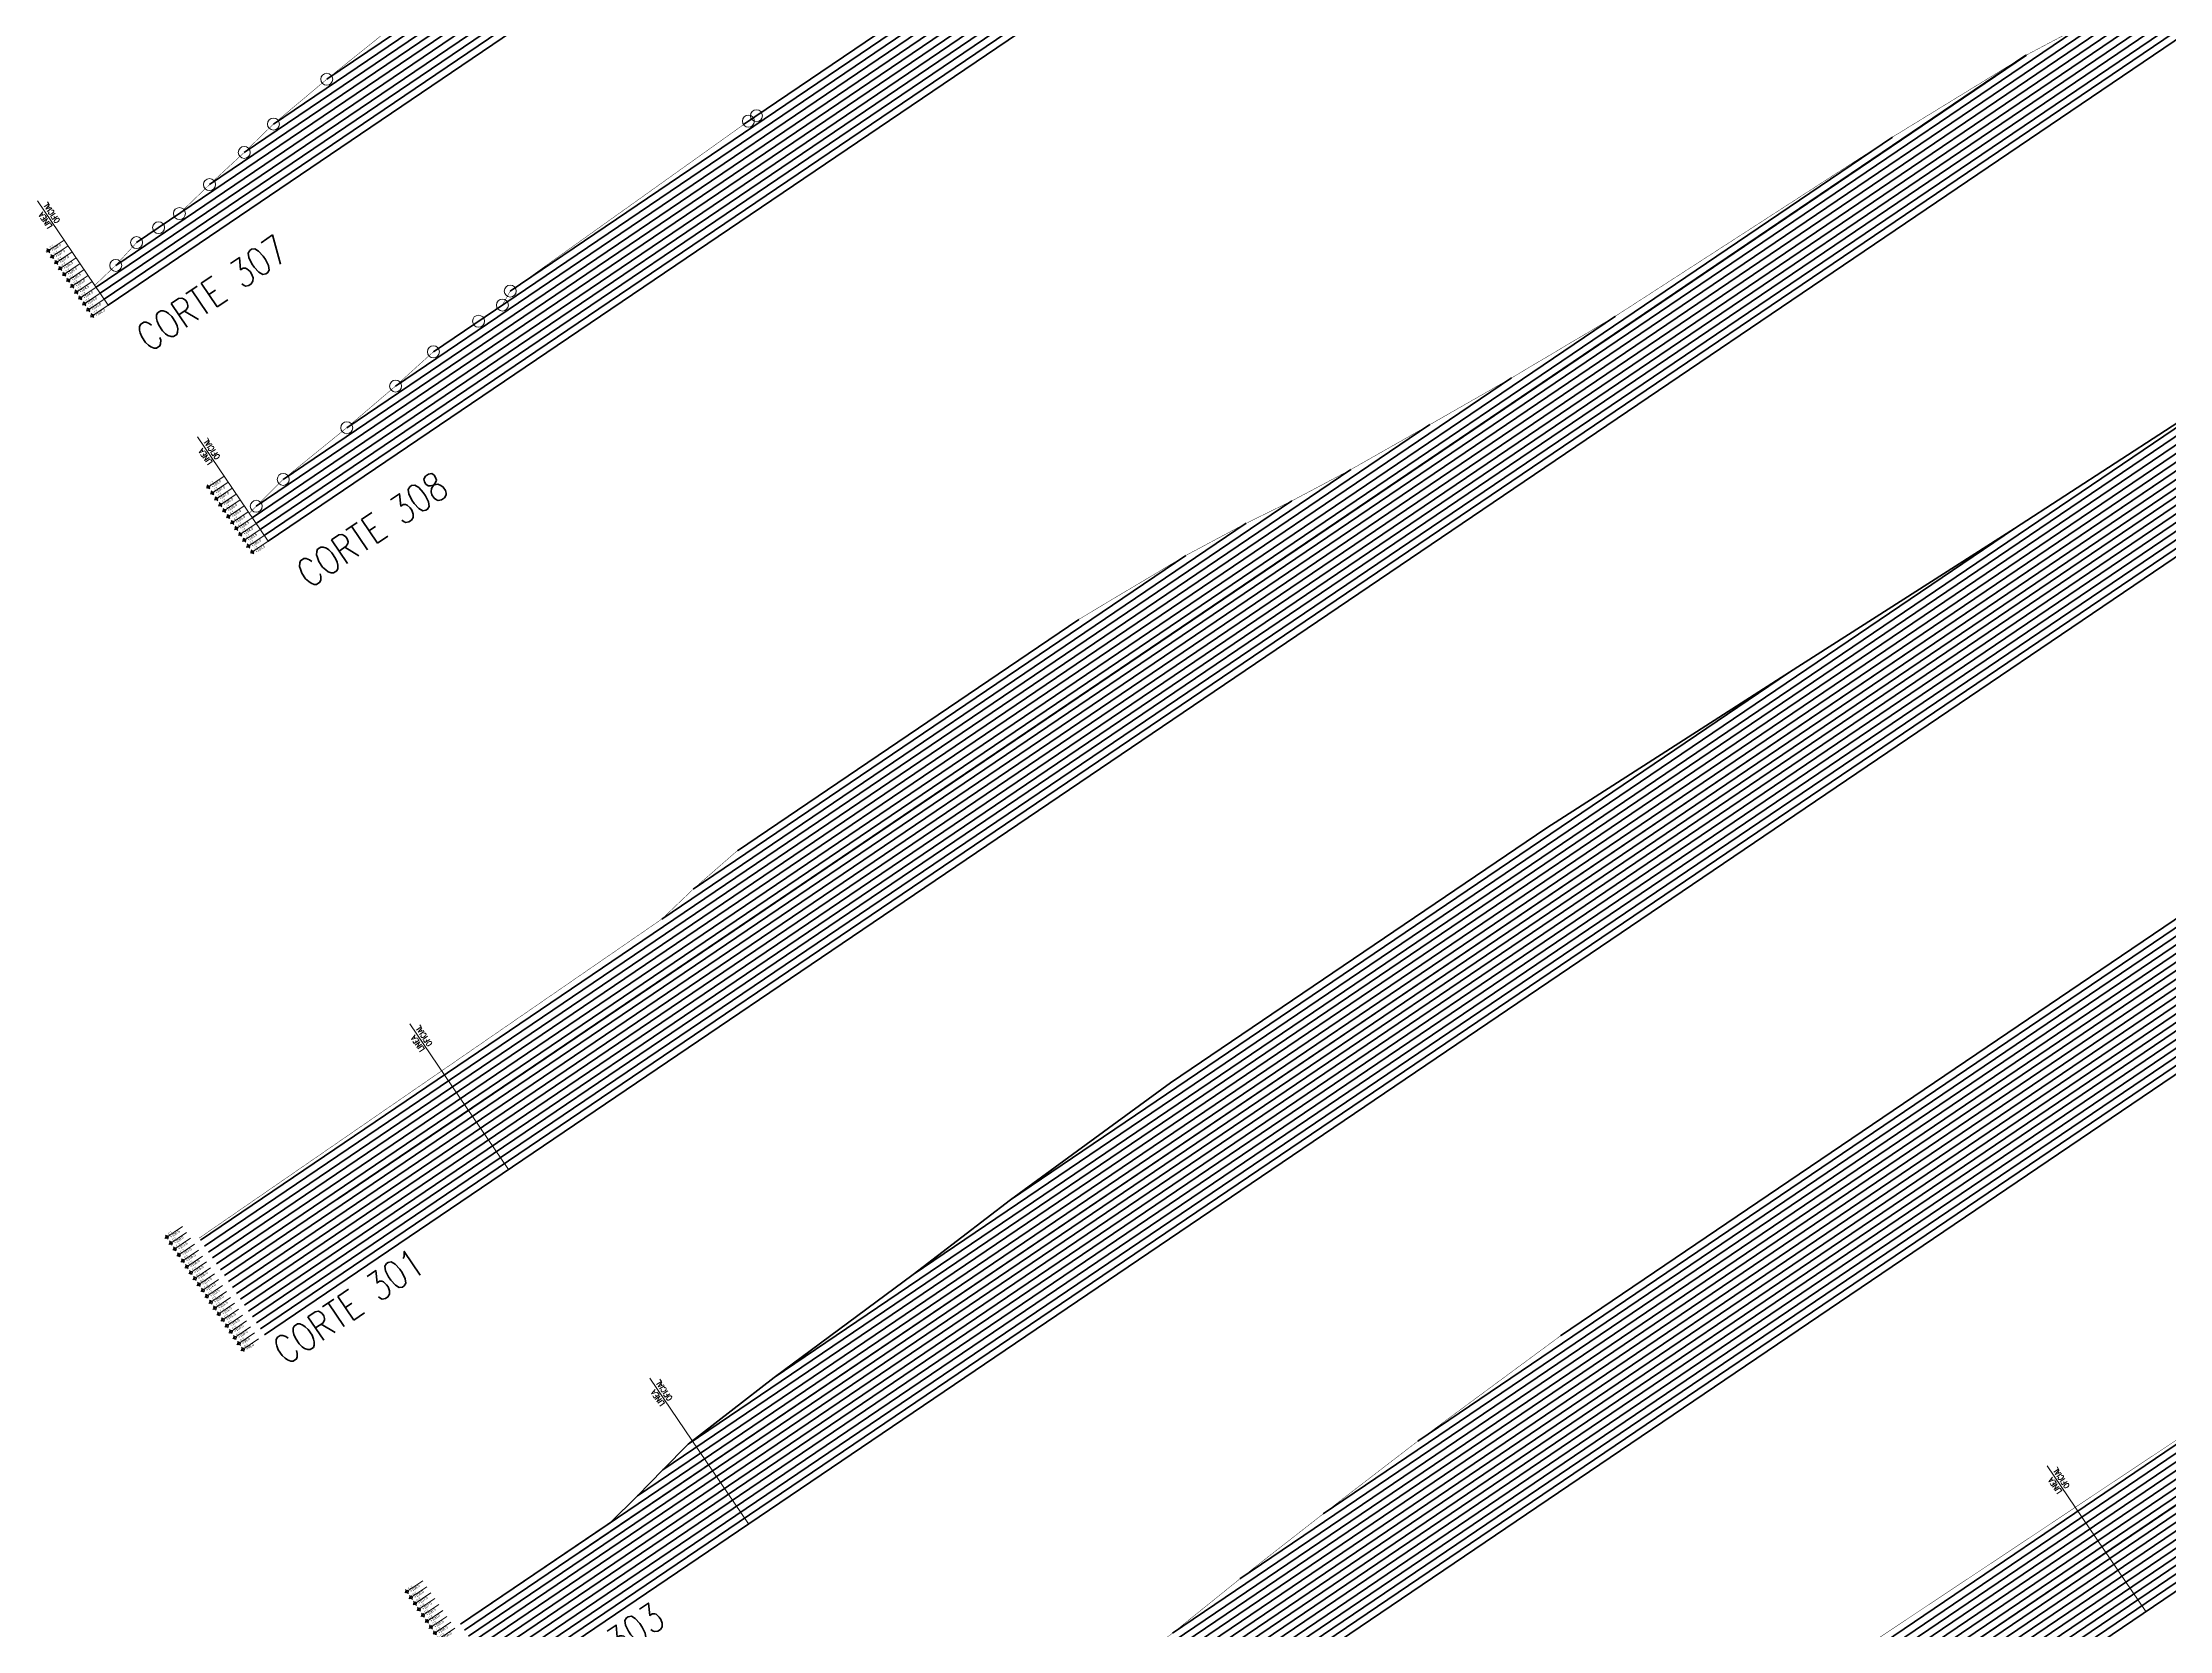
# Model space of a CAD drawing. Header units: metres. Extents: x 733085 to 734585, y 6084499 to 6087418.
# Drawn here: x 734155 to 734304.1, y 6085926.4 to 6086037.7 of the extents above; entities that cross this region are included whole.
import ezdxf
from ezdxf.enums import TextEntityAlignment as Align

# ---------------------------------------------------------------- set-up
doc = ezdxf.new("R2010")
doc.units = ezdxf.units.M
doc.header["$LTSCALE"] = 5
doc.header["$MEASUREMENT"] = 0
doc.layers.get('0').update_dxf_attribs({"color": 30})
doc.layers.add('_AUX', color=210, linetype='Continuous', lineweight=18, plot=False)
for name, color, linetype, lineweight in [('A-ELEV-MBE1', 7, 'Continuous', 35), ('U-ANNO-SYMB', 3, 'Continuous', 18), ('U-ANNO-TEXT', 3, 'Continuous', 18)]:
    doc.layers.add(name, color=color, linetype=linetype, lineweight=lineweight)
doc.styles.add('E-ARIAL', font='arial.ttf')
doc.styles.add('E-ROMANS', font='romans.shx', dxfattribs={"width": 0.8})

# ---------------------------------------------------------------- blocks, each defined once
blk = doc.blocks.new('*U18')
at = {"lineweight": 0}
h = blk.add_hatch(color=256, dxfattribs=at)
edge = h.paths.add_edge_path()
edge.add_arc((0, 0), 200, 0, 90)
edge.add_line((0, 200), (0, 0))
edge.add_line((0, 0), (200, 0))
edge = h.paths.add_edge_path()
edge.add_line((0, 0), (-200, 0))
edge.add_arc((0, 0), 200, 180, 270)
edge.add_line((0, -200), (0, 0))
for p, q in [((2500, 0), (-325, 0)), ((0, 325), (0, -325))]:
    blk.add_line(p, q)
blk.add_circle((0, 0), 200)
at = {"style": 'E-ARIAL'}
blk.add_attdef('LEVEL', text='', height=250, dxfattribs=at).set_placement((371, 0), align=Align.BOTTOM_LEFT)
blk.add_attdef('HEIGHT', text='', height=250, dxfattribs=at).set_placement((371, -75), align=Align.TOP_LEFT)

msp = doc.modelspace()

# ---------------------------------------------------------------- linework, layer by layer
at = {"layer": '_AUX', "ltscale": 0.05}
for points in [[(734159.61, 6086019.308), (734154.658, 6086026.618)], [(734170.827, 6086002.75), (734165.875, 6086010.06)], [(734187.664, 6085958.729), (734180.749, 6085968.937)], [(734204.489, 6085933.892), (734197.575, 6085944.099)], [(734302.396, 6085927.746), (734295.481, 6085937.954)]]:
    msp.add_lwpolyline(points, dxfattribs=at)
at = {"layer": '_AUX'}
for centre in [(734174.933, 6086035.125), (734204.48, 6086032.191), (734205.044, 6086032.573), (734171.197, 6086031.989), (734169.155, 6086030.002), (734166.718, 6086027.747), (734163.153, 6086024.728), (734164.613, 6086025.718), (734161.609, 6086023.682), (734160.145, 6086022.087), (734187.795, 6086020.285), (734187.239, 6086019.304), (734185.571, 6086018.173), (734182.403, 6086016.028), (734179.758, 6086013.632), (734176.338, 6086010.711), (734171.883, 6086007.089), (734169.995, 6086005.206)]:
    msp.add_circle(centre, 0.42, dxfattribs=at)
at = {"layer": 'A-ELEV-MBE1', "color": 252}
for p, q in [((734289.938, 6086108.806), (734159.049, 6086020.136)), ((734292.121, 6086109.681), (734159.329, 6086019.722)), ((734292.402, 6086109.267), (734159.61, 6086019.308)), ((734286.967, 6086107.397), (734158.768, 6086020.55)), ((734281.78, 6086104.487), (734160.145, 6086022.087)), ((734275.423, 6086100.784), (734161.609, 6086023.682)), ((734268.377, 6086096.615), (734166.718, 6086027.747)), ((734261.706, 6086092.7), (734169.155, 6086030.002)), ((734301.928, 6086091.563), (734170.827, 6086002.75)), ((734298.114, 6086089.583), (734170.546, 6086003.164)), ((734256.463, 6086089.752), (734171.197, 6086031.989)), ((734251.3, 6086086.858), (734174.933, 6086035.125)), ((734291.5, 6086085.707), (734170.266, 6086003.578)), ((734286.827, 6086083.145), (734169.985, 6086003.992)), ((734282.212, 6086080.623), (734169.705, 6086004.406)), ((734276.13, 6086077.107), (734169.995, 6086005.206)), ((734270.859, 6086074.14), (734171.883, 6086007.089)), ((734265.984, 6086071.441), (734176.338, 6086010.711)), ((734261.755, 6086069.18), (734179.758, 6086013.632)), ((734256.826, 6086066.445), (734182.403, 6086016.028)), ((734250.902, 6086063.035), (734187.795, 6086020.285)), ((734245.934, 6086060.274), (734204.132, 6086031.956)), ((734328.3, 6086055.21), (734170.013, 6085947.98)), ((734329.991, 6086055.752), (734170.294, 6085947.566)), ((734330.271, 6086055.338), (734170.574, 6085947.152)), ((734325.117, 6086053.657), (734169.733, 6085948.394)), ((734321.432, 6086051.766), (734169.452, 6085948.808)), ((734315.093, 6086048.075), (734169.172, 6085949.222)), ((734310.483, 6086045.556), (734168.892, 6085949.636)), ((734306.373, 6086043.375), (734168.611, 6085950.05)), ((734302.613, 6086041.432), (734168.331, 6085950.464)), ((734298.078, 6086038.964), (734168.05, 6085950.878)), ((734294.001, 6086036.806), (734167.77, 6085951.292)), ((734294.041, 6086036.827, 0), (734175.698, 6085956.657, 0)), ((734343.732, 6086035.468), (734196.714, 6085935.872)), ((734344.012, 6086035.054), (734184.315, 6085926.868)), ((734344.293, 6086034.64), (734184.596, 6085926.454)), ((734344.573, 6086034.226), (734184.876, 6085926.04)), ((734344.296, 6086034.636, 0), (734192.524, 6085931.819, 0)), ((734344.854, 6086033.812), (734185.156, 6085925.627)), ((734345.134, 6086033.398), (734185.437, 6085925.213)), ((734345.415, 6086032.984), (734185.717, 6085924.799)), ((734345.695, 6086032.57), (734185.998, 6085924.385)), ((734339.999, 6086033.543), (734198.495, 6085937.683)), ((734284.654, 6086031.078), (734167.489, 6085951.706)), ((734345.975, 6086032.156), (734186.278, 6085923.971)), ((734346.256, 6086031.742), (734186.559, 6085923.557)), ((734346.536, 6086031.328), (734186.839, 6085923.143)), ((734346.817, 6086030.914), (734187.119, 6085922.729)), ((734347.097, 6086030.5), (734187.4, 6085922.315)), ((734327.484, 6086025.668), (734200.256, 6085939.479)), ((734265.233, 6086018.525), (734167.209, 6085952.12)), ((734314.351, 6086017.376), (734206.28, 6085944.164)), ((734257.963, 6086014.204), (734166.928, 6085952.534)), ((734252.23, 6086010.924), (734166.648, 6085952.948)), ((734360.838, 6086010.217), (734219.821, 6085914.686)), ((734360.558, 6086010.63), (734222.886, 6085917.366)), ((734360.277, 6086011.044), (734226.101, 6085920.148)), ((734359.997, 6086011.458), (734234.196, 6085926.235)), ((734361.68, 6086008.975), (734210.272, 6085906.405)), ((734361.399, 6086009.389), (734210.925, 6085907.452)), ((734361.119, 6086009.803), (734214.786, 6085910.671)), ((734246.688, 6086007.774), (734166.368, 6085953.362)), ((734362.24, 6086008.147), (734202.543, 6085899.961)), ((734362.521, 6086007.733), (734202.824, 6085899.547)), ((734362.801, 6086007.319), (734203.104, 6085899.133)), ((734361.96, 6086008.561), (734206.148, 6085903.008)), ((734363.082, 6086006.905), (734203.384, 6085898.719)), ((734363.362, 6086006.491), (734203.665, 6085898.305)), ((734363.643, 6086006.077), (734203.945, 6085897.892)), ((734363.923, 6086005.663), (734204.226, 6085897.478)), ((734350.924, 6086005.916), (734238.916, 6085930.037)), ((734242.552, 6086005.576), (734166.087, 6085953.775)), ((734239.349, 6086004.01), (734198.413, 6085976.278)), ((734293.201, 6086003.652), (734216.018, 6085951.365)), ((734235.139, 6086001.762), (734200.604, 6085978.366)), ((734341.96, 6086000.447), (734244.752, 6085934.595)), ((734340.716, 6086000.209), (734251.38, 6085939.689)), ((734227.629, 6085997.278), (734203.705, 6085981.071)), ((734277.44, 6085993.579), (734222.856, 6085956.601)), ((734317.798, 6085985.287), (734261.384, 6085947.07)), ((734379.066, 6085983.309, 0), (734222.01, 6085876.913)), ((734379.347, 6085982.896), (734219.649, 6085874.71)), ((734379.627, 6085982.482), (734219.93, 6085874.296)), ((734379.907, 6085982.068), (734220.21, 6085873.882)), ((734376.681, 6085982.298), (734223.536, 6085878.551)), ((734260.438, 6085982.665), (734234.069, 6085964.801)), ((734380.188, 6085981.654), (734220.491, 6085873.468)), ((734380.468, 6085981.24), (734220.771, 6085873.054)), ((734380.749, 6085980.826), (734221.052, 6085872.64)), ((734373.927, 6085981.036), (734225.184, 6085880.271)), ((734371.137, 6085979.749), (734227.066, 6085882.15)), ((734368.229, 6085978.378, 0), (734229.016, 6085884.069, 0)), ((734368.194, 6085978.36), (734229.036, 6085884.088)), ((734364.692, 6085976.591), (734231.05, 6085886.057)), ((734357.915, 6085972.604), (734233.139, 6085888.076)), ((734353.319, 6085970.095), (734235.273, 6085890.125)), ((734348.423, 6085967.382), (734237.424, 6085892.187)), ((734343.461, 6085964.624), (734238.677, 6085893.64)), ((734336.816, 6085960.727), (734240.291, 6085895.337)), ((734328.393, 6085955.624), (734246.889, 6085900.411))]:
    msp.add_line(p, q, dxfattribs=at)
at = {"layer": 'A-ELEV-MBE1', "ltscale": 0.15, "const_width": 0.03, "elevation": 0}
for points in [[(734158.677, 6086020.685), (734160.145, 6086022.087), (734161.609, 6086023.682), (734164.613, 6086025.718), (734166.718, 6086027.747), (734169.155, 6086030.002), (734171.197, 6086031.989), (734174.933, 6086035.125), (734179.753, 6086038.993), (734190.279, 6086046.728), (734236.45, 6086078.006), (734245.458, 6086083.506), (734251.3, 6086086.858), (734256.463, 6086089.752), (734261.706, 6086092.7), (734268.377, 6086096.615), (734275.423, 6086100.784), (734281.78, 6086104.487), (734286.967, 6086107.397), (734289.938, 6086108.806), (734292.121, 6086109.681)], [(734169.498, 6086004.712), (734169.995, 6086005.206), (734171.883, 6086007.089), (734176.338, 6086010.711), (734179.758, 6086013.632), (734182.403, 6086016.028), (734185.571, 6086018.173), (734187.239, 6086019.304), (734187.795, 6086020.285), (734204.48, 6086032.191), (734205.044, 6086032.573), (734216.873, 6086040.587), (734245.934, 6086060.274)], [(734358.431, 6086010.398), (734350.924, 6086005.916), (734341.96, 6086000.447), (734340.716, 6086000.209), (734338.875, 6085998.962), (734332.493, 6085994.638), (734317.798, 6085985.287), (734261.384, 6085947.07), (734251.38, 6085939.689), (734244.752, 6085934.595), (734238.916, 6085930.037), (734234.196, 6085926.235), (734226.101, 6085920.148), (734222.886, 6085917.366), (734219.821, 6085914.686), (734214.786, 6085910.671), (734210.925, 6085907.452), (734210.272, 6085906.405), (734206.148, 6085903.008), (734203.441, 6085900.57)], [(734328.393, 6085955.624), (734280.352, 6085923.683), (734269.548, 6085916.364), (734269.066, 6085915.434), (734268.244, 6085914.877), (734266.968, 6085914.617), (734261.473, 6085910.894), (734246.889, 6085900.411), (734240.291, 6085895.337), (734238.677, 6085893.64), (734237.424, 6085892.187), (734235.273, 6085890.125), (734233.139, 6085888.076), (734231.05, 6085886.057), (734229.036, 6085884.088), (734227.066, 6085882.15), (734225.184, 6085880.271), (734223.536, 6085878.551), (734222.01, 6085876.913), (734220.542, 6085875.315)]]:
    msp.add_lwpolyline(points, dxfattribs=at)
at = {"layer": 'A-ELEV-MBE1', "ltscale": 0.15, "elevation": 0}
msp.add_lwpolyline([(734165.989, 6085953.921, 0.03, 0.03, 0), (734198.413, 6085976.278, 0.03, 0.03, 0), (734200.604, 6085978.366, 0.03, 0.03, 0), (734203.705, 6085981.071, 0.03, 0.03, 0), (734227.629, 6085997.278, 0.03, 0.03, 0), (734235.139, 6086001.762, 0.03, 0.03, 0), (734239.349, 6086004.01, 0.03, 0.03, 0), (734242.552, 6086005.576, 0.03, 0.03, 0), (734246.688, 6086007.774, 0.03, 0.03, 0), (734252.23, 6086010.924, 0.03, 0.03, 0), (734257.963, 6086014.204, 0.03, 0.03, 0), (734265.233, 6086018.525, 0.03, 0.03, 0), (734284.654, 6086031.078, 0.03, 0.03, 0), (734294.001, 6086036.806, 0.03, 0.03, 0), (734298.078, 6086038.964, 0.03, 0.03, 0), (734302.613, 6086041.432, 0.03, 0.03, 0), (734306.373, 6086043.375, 0.03, 0.03, 0), (734310.483, 6086045.556, 0.03, 0.03, 0), (734315.093, 6086048.075, 0.03, 0.03, 0), (734321.432, 6086051.766, 0.03, 0.03, 0), (734325.107, 6086053.652, 0.03, 0.03, 0), (734325.117, 6086053.657, 0.03, 0.03, 0), (734328.3, 6086055.21, 0.03, 0.03, 0), (734329.873, 6086055.926, 0, 0, 0)], format="xyseb", dxfattribs=at)
msp.add_lwpolyline([(734184.315, 6085926.868), (734194.787, 6085933.962), (734196.714, 6085935.872), (734198.495, 6085937.683), (734200.256, 6085939.479), (734206.28, 6085944.164), (734216.018, 6085951.365), (734222.856, 6085956.601), (734234.069, 6085964.801), (734260.438, 6085982.665), (734277.44, 6085993.579), (734293.201, 6086003.652), (734314.351, 6086017.376), (734327.484, 6086025.668), (734339.999, 6086033.543), (734343.433, 6086035.265)], dxfattribs=at)

# ---------------------------------------------------------------- block references
at = {"layer": 'U-ANNO-SYMB', "color": 1}
ref = msp.add_blockref('*U18', (734155.426, 6086023.117), dxfattribs=dict(at, xscale=0.0005309734512920893, yscale=0.0005309734512920893, zscale=0.0005309734512920893, rotation=34.11532256220679))
ref.add_attrib('LEVEL', 'C.T.', dxfattribs={"layer": '0', "height": 0.1327, "rotation": 34.11532, "style": 'E-ARIAL'}).set_placement((734155.589, 6086023.228), align=Align.BOTTOM_LEFT)
ref.add_attrib('HEIGHT', '+108.0', dxfattribs={"layer": '0', "height": 0.1774, "rotation": 34.11532, "style": 'E-ARIAL'}).set_placement((734155.611, 6086023.195), align=Align.TOP_LEFT)
ref = msp.add_blockref('*U18', (734155.706, 6086022.703), dxfattribs=dict(at, xscale=0.0005309734512920893, yscale=0.0005309734512920893, zscale=0.0005309734512920893, rotation=34.11532256220679))
ref.add_attrib('LEVEL', 'C.T.', dxfattribs={"layer": '0', "height": 0.1327, "rotation": 34.11532, "style": 'E-ARIAL'}).set_placement((734155.869, 6086022.814), align=Align.BOTTOM_LEFT)
ref.add_attrib('HEIGHT', '+107.5', dxfattribs={"layer": '0', "height": 0.1774, "rotation": 34.11532, "style": 'E-ARIAL'}).set_placement((734155.892, 6086022.781), align=Align.TOP_LEFT)
ref = msp.add_blockref('*U18', (734155.987, 6086022.289), dxfattribs=dict(at, xscale=0.0005309734512920893, yscale=0.0005309734512920893, zscale=0.0005309734512920893, rotation=34.11532256220679))
ref.add_attrib('LEVEL', 'C.T.', dxfattribs={"layer": '0', "height": 0.1327, "rotation": 34.11532, "style": 'E-ARIAL'}).set_placement((734156.15, 6086022.4), align=Align.BOTTOM_LEFT)
ref.add_attrib('HEIGHT', '+107.0', dxfattribs={"layer": '0', "height": 0.1774, "rotation": 34.11532, "style": 'E-ARIAL'}).set_placement((734156.172, 6086022.367), align=Align.TOP_LEFT)
ref = msp.add_blockref('*U18', (734156.267, 6086021.875), dxfattribs=dict(at, xscale=0.0005309734512920893, yscale=0.0005309734512920893, zscale=0.0005309734512920893, rotation=34.11532256220679))
ref.add_attrib('LEVEL', 'C.T.', dxfattribs={"layer": '0', "height": 0.1327, "rotation": 34.11532, "style": 'E-ARIAL'}).set_placement((734156.43, 6086021.986), align=Align.BOTTOM_LEFT)
ref.add_attrib('HEIGHT', '+106.5', dxfattribs={"layer": '0', "height": 0.1774, "rotation": 34.11532, "style": 'E-ARIAL'}).set_placement((734156.453, 6086021.953), align=Align.TOP_LEFT)
ref = msp.add_blockref('*U18', (734156.548, 6086021.461), dxfattribs=dict(at, xscale=0.0005309734512920893, yscale=0.0005309734512920893, zscale=0.0005309734512920893, rotation=34.11532256220679))
ref.add_attrib('LEVEL', 'C.T.', dxfattribs={"layer": '0', "height": 0.1327, "rotation": 34.11532, "style": 'E-ARIAL'}).set_placement((734156.711, 6086021.572), align=Align.BOTTOM_LEFT)
ref.add_attrib('HEIGHT', '+106.0', dxfattribs={"layer": '0', "height": 0.1774, "rotation": 34.11532, "style": 'E-ARIAL'}).set_placement((734156.733, 6086021.539), align=Align.TOP_LEFT)
ref = msp.add_blockref('*U18', (734156.828, 6086021.047), dxfattribs=dict(at, xscale=0.0005309734512920893, yscale=0.0005309734512920893, zscale=0.0005309734512920893, rotation=34.11532256220679))
ref.add_attrib('LEVEL', 'C.T.', dxfattribs={"layer": '0', "height": 0.1327, "rotation": 34.11532, "style": 'E-ARIAL'}).set_placement((734156.991, 6086021.158), align=Align.BOTTOM_LEFT)
ref.add_attrib('HEIGHT', '+105.5', dxfattribs={"layer": '0', "height": 0.1774, "rotation": 34.11532, "style": 'E-ARIAL'}).set_placement((734157.014, 6086021.125), align=Align.TOP_LEFT)
ref = msp.add_blockref('*U18', (734157.108, 6086020.633), dxfattribs=dict(at, xscale=0.0005309734512920893, yscale=0.0005309734512920893, zscale=0.0005309734512920893, rotation=34.11532256220679))
ref.add_attrib('LEVEL', 'C.T.', dxfattribs={"layer": '0', "height": 0.1327, "rotation": 34.11532, "style": 'E-ARIAL'}).set_placement((734157.272, 6086020.744), align=Align.BOTTOM_LEFT)
ref.add_attrib('HEIGHT', '+105.0', dxfattribs={"layer": '0', "height": 0.1774, "rotation": 34.11532, "style": 'E-ARIAL'}).set_placement((734157.294, 6086020.711), align=Align.TOP_LEFT)
ref = msp.add_blockref('*U18', (734157.389, 6086020.219), dxfattribs=dict(at, xscale=0.0005309734512920893, yscale=0.0005309734512920893, zscale=0.0005309734512920893, rotation=34.11532256220679))
ref.add_attrib('LEVEL', 'C.T.', dxfattribs={"layer": '0', "height": 0.1327, "rotation": 34.11532, "style": 'E-ARIAL'}).set_placement((734157.552, 6086020.33), align=Align.BOTTOM_LEFT)
ref.add_attrib('HEIGHT', '+104.5', dxfattribs={"layer": '0', "height": 0.1774, "rotation": 34.11532, "style": 'E-ARIAL'}).set_placement((734157.574, 6086020.297), align=Align.TOP_LEFT)
ref = msp.add_blockref('*U18', (734157.669, 6086019.806), dxfattribs=dict(at, xscale=0.0005309734512920893, yscale=0.0005309734512920893, zscale=0.0005309734512920893, rotation=34.11532256220679))
ref.add_attrib('LEVEL', 'C.T.', dxfattribs={"layer": '0', "height": 0.1327, "rotation": 34.11532, "style": 'E-ARIAL'}).set_placement((734157.833, 6086019.916), align=Align.BOTTOM_LEFT)
ref.add_attrib('HEIGHT', '+104.0', dxfattribs={"layer": '0', "height": 0.1774, "rotation": 34.11532, "style": 'E-ARIAL'}).set_placement((734157.855, 6086019.883), align=Align.TOP_LEFT)
ref = msp.add_blockref('*U18', (734157.95, 6086019.392), dxfattribs=dict(at, xscale=0.0005309734512920893, yscale=0.0005309734512920893, zscale=0.0005309734512920893, rotation=34.11532256220679))
ref.add_attrib('LEVEL', 'C.T.', dxfattribs={"layer": '0', "height": 0.1327, "rotation": 34.11532, "style": 'E-ARIAL'}).set_placement((734158.113, 6086019.502), align=Align.BOTTOM_LEFT)
ref.add_attrib('HEIGHT', '+103.5', dxfattribs={"layer": '0', "height": 0.1774, "rotation": 34.11532, "style": 'E-ARIAL'}).set_placement((734158.135, 6086019.469), align=Align.TOP_LEFT)
ref = msp.add_blockref('*U18', (734158.23, 6086018.978), dxfattribs=dict(at, xscale=0.0005309734512920893, yscale=0.0005309734512920893, zscale=0.0005309734512920893, rotation=34.11532256220679))
ref.add_attrib('LEVEL', 'C.T.', dxfattribs={"layer": '0', "height": 0.1327, "rotation": 34.11532, "style": 'E-ARIAL'}).set_placement((734158.393, 6086019.088), align=Align.BOTTOM_LEFT)
ref.add_attrib('HEIGHT', '+103.0', dxfattribs={"layer": '0', "height": 0.1774, "rotation": 34.11532, "style": 'E-ARIAL'}).set_placement((734158.416, 6086019.055), align=Align.TOP_LEFT)
ref = msp.add_blockref('*U18', (734158.511, 6086018.564), dxfattribs=dict(at, xscale=0.0005309734512920893, yscale=0.0005309734512920893, zscale=0.0005309734512920893, rotation=34.11532256220679))
ref.add_attrib('LEVEL', 'C.T.', dxfattribs={"layer": '0', "height": 0.1327, "rotation": 34.11532, "style": 'E-ARIAL'}).set_placement((734158.674, 6086018.674), align=Align.BOTTOM_LEFT)
ref.add_attrib('HEIGHT', '+102.5', dxfattribs={"layer": '0', "height": 0.1774, "rotation": 34.11532, "style": 'E-ARIAL'}).set_placement((734158.696, 6086018.641), align=Align.TOP_LEFT)
ref = msp.add_blockref('*U18', (734166.643, 6086006.559), dxfattribs=dict(at, xscale=0.0005309734512920893, yscale=0.0005309734512920893, zscale=0.0005309734512920893, rotation=34.11532256220679))
ref.add_attrib('LEVEL', 'C.T.', dxfattribs={"layer": '0', "height": 0.1327, "rotation": 34.11532, "style": 'E-ARIAL'}).set_placement((734166.806, 6086006.67), align=Align.BOTTOM_LEFT)
ref.add_attrib('HEIGHT', '+108.0', dxfattribs={"layer": '0', "height": 0.1774, "rotation": 34.11532, "style": 'E-ARIAL'}).set_placement((734166.829, 6086006.637), align=Align.TOP_LEFT)
ref = msp.add_blockref('*U18', (734166.923, 6086006.145), dxfattribs=dict(at, xscale=0.0005309734512920893, yscale=0.0005309734512920893, zscale=0.0005309734512920893, rotation=34.11532256220679))
ref.add_attrib('LEVEL', 'C.T.', dxfattribs={"layer": '0', "height": 0.1327, "rotation": 34.11532, "style": 'E-ARIAL'}).set_placement((734167.087, 6086006.256), align=Align.BOTTOM_LEFT)
ref.add_attrib('HEIGHT', '+107.5', dxfattribs={"layer": '0', "height": 0.1774, "rotation": 34.11532, "style": 'E-ARIAL'}).set_placement((734167.109, 6086006.223), align=Align.TOP_LEFT)
ref = msp.add_blockref('*U18', (734167.204, 6086005.731), dxfattribs=dict(at, xscale=0.0005309734512920893, yscale=0.0005309734512920893, zscale=0.0005309734512920893, rotation=34.11532256220679))
ref.add_attrib('LEVEL', 'C.T.', dxfattribs={"layer": '0', "height": 0.1327, "rotation": 34.11532, "style": 'E-ARIAL'}).set_placement((734167.367, 6086005.842), align=Align.BOTTOM_LEFT)
ref.add_attrib('HEIGHT', '+107.0', dxfattribs={"layer": '0', "height": 0.1774, "rotation": 34.11532, "style": 'E-ARIAL'}).set_placement((734167.389, 6086005.809), align=Align.TOP_LEFT)
ref = msp.add_blockref('*U18', (734167.484, 6086005.317), dxfattribs=dict(at, xscale=0.0005309734512920893, yscale=0.0005309734512920893, zscale=0.0005309734512920893, rotation=34.11532256220679))
ref.add_attrib('LEVEL', 'C.T.', dxfattribs={"layer": '0', "height": 0.1327, "rotation": 34.11532, "style": 'E-ARIAL'}).set_placement((734167.648, 6086005.428), align=Align.BOTTOM_LEFT)
ref.add_attrib('HEIGHT', '+106.5', dxfattribs={"layer": '0', "height": 0.1774, "rotation": 34.11532, "style": 'E-ARIAL'}).set_placement((734167.67, 6086005.395), align=Align.TOP_LEFT)
ref = msp.add_blockref('*U18', (734167.765, 6086004.903), dxfattribs=dict(at, xscale=0.0005309734512920893, yscale=0.0005309734512920893, zscale=0.0005309734512920893, rotation=34.11532256220679))
ref.add_attrib('LEVEL', 'C.T.', dxfattribs={"layer": '0', "height": 0.1327, "rotation": 34.11532, "style": 'E-ARIAL'}).set_placement((734167.928, 6086005.014), align=Align.BOTTOM_LEFT)
ref.add_attrib('HEIGHT', '+106.0', dxfattribs={"layer": '0', "height": 0.1774, "rotation": 34.11532, "style": 'E-ARIAL'}).set_placement((734167.95, 6086004.981), align=Align.TOP_LEFT)
ref = msp.add_blockref('*U18', (734168.045, 6086004.489), dxfattribs=dict(at, xscale=0.0005309734512920893, yscale=0.0005309734512920893, zscale=0.0005309734512920893, rotation=34.11532256220679))
ref.add_attrib('LEVEL', 'C.T.', dxfattribs={"layer": '0', "height": 0.1327, "rotation": 34.11532, "style": 'E-ARIAL'}).set_placement((734168.208, 6086004.6), align=Align.BOTTOM_LEFT)
ref.add_attrib('HEIGHT', '+105.5', dxfattribs={"layer": '0', "height": 0.1774, "rotation": 34.11532, "style": 'E-ARIAL'}).set_placement((734168.231, 6086004.567), align=Align.TOP_LEFT)
ref = msp.add_blockref('*U18', (734168.326, 6086004.075), dxfattribs=dict(at, xscale=0.0005309734512920893, yscale=0.0005309734512920893, zscale=0.0005309734512920893, rotation=34.11532256220679))
ref.add_attrib('LEVEL', 'C.T.', dxfattribs={"layer": '0', "height": 0.1327, "rotation": 34.11532, "style": 'E-ARIAL'}).set_placement((734168.489, 6086004.186), align=Align.BOTTOM_LEFT)
ref.add_attrib('HEIGHT', '+105.0', dxfattribs={"layer": '0', "height": 0.1774, "rotation": 34.11532, "style": 'E-ARIAL'}).set_placement((734168.511, 6086004.153), align=Align.TOP_LEFT)
ref = msp.add_blockref('*U18', (734168.606, 6086003.661), dxfattribs=dict(at, xscale=0.0005309734512920893, yscale=0.0005309734512920893, zscale=0.0005309734512920893, rotation=34.11532256220679))
ref.add_attrib('LEVEL', 'C.T.', dxfattribs={"layer": '0', "height": 0.1327, "rotation": 34.11532, "style": 'E-ARIAL'}).set_placement((734168.769, 6086003.772), align=Align.BOTTOM_LEFT)
ref.add_attrib('HEIGHT', '+104.5', dxfattribs={"layer": '0', "height": 0.1774, "rotation": 34.11532, "style": 'E-ARIAL'}).set_placement((734168.792, 6086003.739), align=Align.TOP_LEFT)
ref = msp.add_blockref('*U18', (734168.887, 6086003.247), dxfattribs=dict(at, xscale=0.0005309734512920893, yscale=0.0005309734512920893, zscale=0.0005309734512920893, rotation=34.11532256220679))
ref.add_attrib('LEVEL', 'C.T.', dxfattribs={"layer": '0', "height": 0.1327, "rotation": 34.11532, "style": 'E-ARIAL'}).set_placement((734169.05, 6086003.358), align=Align.BOTTOM_LEFT)
ref.add_attrib('HEIGHT', '+104.0', dxfattribs={"layer": '0', "height": 0.1774, "rotation": 34.11532, "style": 'E-ARIAL'}).set_placement((734169.072, 6086003.325), align=Align.TOP_LEFT)
ref = msp.add_blockref('*U18', (734169.167, 6086002.833), dxfattribs=dict(at, xscale=0.0005309734512920893, yscale=0.0005309734512920893, zscale=0.0005309734512920893, rotation=34.11532256220679))
ref.add_attrib('LEVEL', 'C.T.', dxfattribs={"layer": '0', "height": 0.1327, "rotation": 34.11532, "style": 'E-ARIAL'}).set_placement((734169.33, 6086002.944), align=Align.BOTTOM_LEFT)
ref.add_attrib('HEIGHT', '+103.5', dxfattribs={"layer": '0', "height": 0.1774, "rotation": 34.11532, "style": 'E-ARIAL'}).set_placement((734169.352, 6086002.911), align=Align.TOP_LEFT)
ref = msp.add_blockref('*U18', (734169.447, 6086002.419), dxfattribs=dict(at, xscale=0.0005309734512920893, yscale=0.0005309734512920893, zscale=0.0005309734512920893, rotation=34.11532256220679))
ref.add_attrib('LEVEL', 'C.T.', dxfattribs={"layer": '0', "height": 0.1327, "rotation": 34.11532, "style": 'E-ARIAL'}).set_placement((734169.611, 6086002.53), align=Align.BOTTOM_LEFT)
ref.add_attrib('HEIGHT', '+103.0', dxfattribs={"layer": '0', "height": 0.1774, "rotation": 34.11532, "style": 'E-ARIAL'}).set_placement((734169.633, 6086002.497), align=Align.TOP_LEFT)
ref = msp.add_blockref('*U18', (734169.728, 6086002.005), dxfattribs=dict(at, xscale=0.0005309734512920893, yscale=0.0005309734512920893, zscale=0.0005309734512920893, rotation=34.11532256220679))
ref.add_attrib('LEVEL', 'C.T.', dxfattribs={"layer": '0', "height": 0.1327, "rotation": 34.11532, "style": 'E-ARIAL'}).set_placement((734169.891, 6086002.116), align=Align.BOTTOM_LEFT)
ref.add_attrib('HEIGHT', '+102.5', dxfattribs={"layer": '0', "height": 0.1774, "rotation": 34.11532, "style": 'E-ARIAL'}).set_placement((734169.913, 6086002.083), align=Align.TOP_LEFT)
ref = msp.add_blockref('*U18', (734163.733, 6085953.992), dxfattribs=dict(at, xscale=0.0005309734512920893, yscale=0.0005309734512920893, zscale=0.0005309734512920893, rotation=34.11532256220679))
ref.add_attrib('LEVEL', 'C.T.', dxfattribs={"layer": '0', "height": 0.1327, "rotation": 34.11532, "style": 'E-ARIAL'}).set_placement((734163.896, 6085954.103), align=Align.BOTTOM_LEFT)
ref.add_attrib('HEIGHT', '+108.5', dxfattribs={"layer": '0', "height": 0.1774, "rotation": 34.11532, "style": 'E-ARIAL'}).set_placement((734163.919, 6085954.07), align=Align.TOP_LEFT)
ref = msp.add_blockref('*U18', (734164.013, 6085953.578), dxfattribs=dict(at, xscale=0.0005309734512920893, yscale=0.0005309734512920893, zscale=0.0005309734512920893, rotation=34.11532256220679))
ref.add_attrib('LEVEL', 'C.T.', dxfattribs={"layer": '0', "height": 0.1327, "rotation": 34.11532, "style": 'E-ARIAL'}).set_placement((734164.177, 6085953.689), align=Align.BOTTOM_LEFT)
ref.add_attrib('HEIGHT', '+108.0', dxfattribs={"layer": '0', "height": 0.1774, "rotation": 34.11532, "style": 'E-ARIAL'}).set_placement((734164.199, 6085953.656), align=Align.TOP_LEFT)
ref = msp.add_blockref('*U18', (734164.294, 6085953.164), dxfattribs=dict(at, xscale=0.0005309734512920893, yscale=0.0005309734512920893, zscale=0.0005309734512920893, rotation=34.11532256220679))
ref.add_attrib('LEVEL', 'C.T.', dxfattribs={"layer": '0', "height": 0.1327, "rotation": 34.11532, "style": 'E-ARIAL'}).set_placement((734164.457, 6085953.275), align=Align.BOTTOM_LEFT)
ref.add_attrib('HEIGHT', '+107.5', dxfattribs={"layer": '0', "height": 0.1774, "rotation": 34.11532, "style": 'E-ARIAL'}).set_placement((734164.479, 6085953.242), align=Align.TOP_LEFT)
ref = msp.add_blockref('*U18', (734164.574, 6085952.751), dxfattribs=dict(at, xscale=0.0005309734512920893, yscale=0.0005309734512920893, zscale=0.0005309734512920893, rotation=34.11532256220679))
ref.add_attrib('LEVEL', 'C.T.', dxfattribs={"layer": '0', "height": 0.1327, "rotation": 34.11532, "style": 'E-ARIAL'}).set_placement((734164.737, 6085952.861), align=Align.BOTTOM_LEFT)
ref.add_attrib('HEIGHT', '+107.0', dxfattribs={"layer": '0', "height": 0.1774, "rotation": 34.11532, "style": 'E-ARIAL'}).set_placement((734164.76, 6085952.828), align=Align.TOP_LEFT)
ref = msp.add_blockref('*U18', (734164.855, 6085952.337), dxfattribs=dict(at, xscale=0.0005309734512920893, yscale=0.0005309734512920893, zscale=0.0005309734512920893, rotation=34.11532256220679))
ref.add_attrib('LEVEL', 'C.T.', dxfattribs={"layer": '0', "height": 0.1327, "rotation": 34.11532, "style": 'E-ARIAL'}).set_placement((734165.018, 6085952.447), align=Align.BOTTOM_LEFT)
ref.add_attrib('HEIGHT', '+106.5', dxfattribs={"layer": '0', "height": 0.1774, "rotation": 34.11532, "style": 'E-ARIAL'}).set_placement((734165.04, 6085952.414), align=Align.TOP_LEFT)
ref = msp.add_blockref('*U18', (734165.135, 6085951.923), dxfattribs=dict(at, xscale=0.0005309734512920893, yscale=0.0005309734512920893, zscale=0.0005309734512920893, rotation=34.11532256220679))
ref.add_attrib('LEVEL', 'C.T.', dxfattribs={"layer": '0', "height": 0.1327, "rotation": 34.11532, "style": 'E-ARIAL'}).set_placement((734165.298, 6085952.033), align=Align.BOTTOM_LEFT)
ref.add_attrib('HEIGHT', '+106.0', dxfattribs={"layer": '0', "height": 0.1774, "rotation": 34.11532, "style": 'E-ARIAL'}).set_placement((734165.321, 6085952), align=Align.TOP_LEFT)
ref = msp.add_blockref('*U18', (734165.416, 6085951.509), dxfattribs=dict(at, xscale=0.0005309734512920893, yscale=0.0005309734512920893, zscale=0.0005309734512920893, rotation=34.11532256220679))
ref.add_attrib('LEVEL', 'C.T.', dxfattribs={"layer": '0', "height": 0.1327, "rotation": 34.11532, "style": 'E-ARIAL'}).set_placement((734165.579, 6085951.619), align=Align.BOTTOM_LEFT)
ref.add_attrib('HEIGHT', '+105.5', dxfattribs={"layer": '0', "height": 0.1774, "rotation": 34.11532, "style": 'E-ARIAL'}).set_placement((734165.601, 6085951.586), align=Align.TOP_LEFT)
ref = msp.add_blockref('*U18', (734165.696, 6085951.095), dxfattribs=dict(at, xscale=0.0005309734512920893, yscale=0.0005309734512920893, zscale=0.0005309734512920893, rotation=34.11532256220679))
ref.add_attrib('LEVEL', 'C.T.', dxfattribs={"layer": '0', "height": 0.1327, "rotation": 34.11532, "style": 'E-ARIAL'}).set_placement((734165.859, 6085951.205), align=Align.BOTTOM_LEFT)
ref.add_attrib('HEIGHT', '+105.0', dxfattribs={"layer": '0', "height": 0.1774, "rotation": 34.11532, "style": 'E-ARIAL'}).set_placement((734165.882, 6085951.172), align=Align.TOP_LEFT)
ref = msp.add_blockref('*U18', (734165.976, 6085950.681), dxfattribs=dict(at, xscale=0.0005309734512920893, yscale=0.0005309734512920893, zscale=0.0005309734512920893, rotation=34.11532256220679))
ref.add_attrib('LEVEL', 'C.T.', dxfattribs={"layer": '0', "height": 0.1327, "rotation": 34.11532, "style": 'E-ARIAL'}).set_placement((734166.14, 6085950.791), align=Align.BOTTOM_LEFT)
ref.add_attrib('HEIGHT', '+104.5', dxfattribs={"layer": '0', "height": 0.1774, "rotation": 34.11532, "style": 'E-ARIAL'}).set_placement((734166.162, 6085950.758), align=Align.TOP_LEFT)
ref = msp.add_blockref('*U18', (734166.257, 6085950.267), dxfattribs=dict(at, xscale=0.0005309734512920893, yscale=0.0005309734512920893, zscale=0.0005309734512920893, rotation=34.11532256220679))
ref.add_attrib('LEVEL', 'C.T.', dxfattribs={"layer": '0', "height": 0.1327, "rotation": 34.11532, "style": 'E-ARIAL'}).set_placement((734166.42, 6085950.377), align=Align.BOTTOM_LEFT)
ref.add_attrib('HEIGHT', '+104.0', dxfattribs={"layer": '0', "height": 0.1774, "rotation": 34.11532, "style": 'E-ARIAL'}).set_placement((734166.442, 6085950.344), align=Align.TOP_LEFT)
ref = msp.add_blockref('*U18', (734166.537, 6085949.853), dxfattribs=dict(at, xscale=0.0005309734512920893, yscale=0.0005309734512920893, zscale=0.0005309734512920893, rotation=34.11532256220679))
ref.add_attrib('LEVEL', 'C.T.', dxfattribs={"layer": '0', "height": 0.1327, "rotation": 34.11532, "style": 'E-ARIAL'}).set_placement((734166.7, 6085949.963), align=Align.BOTTOM_LEFT)
ref.add_attrib('HEIGHT', '+103.5', dxfattribs={"layer": '0', "height": 0.1774, "rotation": 34.11532, "style": 'E-ARIAL'}).set_placement((734166.723, 6085949.93), align=Align.TOP_LEFT)
ref = msp.add_blockref('*U18', (734166.818, 6085949.439), dxfattribs=dict(at, xscale=0.0005309734512920893, yscale=0.0005309734512920893, zscale=0.0005309734512920893, rotation=34.11532256220679))
ref.add_attrib('LEVEL', 'C.T.', dxfattribs={"layer": '0', "height": 0.1327, "rotation": 34.11532, "style": 'E-ARIAL'}).set_placement((734166.981, 6085949.549), align=Align.BOTTOM_LEFT)
ref.add_attrib('HEIGHT', '+103.0', dxfattribs={"layer": '0', "height": 0.1774, "rotation": 34.11532, "style": 'E-ARIAL'}).set_placement((734167.003, 6085949.516), align=Align.TOP_LEFT)
ref = msp.add_blockref('*U18', (734167.098, 6085949.025), dxfattribs=dict(at, xscale=0.0005309734512920893, yscale=0.0005309734512920893, zscale=0.0005309734512920893, rotation=34.11532256220679))
ref.add_attrib('LEVEL', 'C.T.', dxfattribs={"layer": '0', "height": 0.1327, "rotation": 34.11532, "style": 'E-ARIAL'}).set_placement((734167.261, 6085949.136), align=Align.BOTTOM_LEFT)
ref.add_attrib('HEIGHT', '+102.5', dxfattribs={"layer": '0', "height": 0.1774, "rotation": 34.11532, "style": 'E-ARIAL'}).set_placement((734167.284, 6085949.103), align=Align.TOP_LEFT)
ref = msp.add_blockref('*U18', (734167.379, 6085948.611), dxfattribs=dict(at, xscale=0.0005309734512920893, yscale=0.0005309734512920893, zscale=0.0005309734512920893, rotation=34.11532256220679))
ref.add_attrib('LEVEL', 'C.T.', dxfattribs={"layer": '0', "height": 0.1327, "rotation": 34.11532, "style": 'E-ARIAL'}).set_placement((734167.542, 6085948.722), align=Align.BOTTOM_LEFT)
ref.add_attrib('HEIGHT', '+102.0', dxfattribs={"layer": '0', "height": 0.1774, "rotation": 34.11532, "style": 'E-ARIAL'}).set_placement((734167.564, 6085948.689), align=Align.TOP_LEFT)
ref = msp.add_blockref('*U18', (734167.659, 6085948.197), dxfattribs=dict(at, xscale=0.0005309734512920893, yscale=0.0005309734512920893, zscale=0.0005309734512920893, rotation=34.11532256220679))
ref.add_attrib('LEVEL', 'C.T.', dxfattribs={"layer": '0', "height": 0.1327, "rotation": 34.11532, "style": 'E-ARIAL'}).set_placement((734167.822, 6085948.308), align=Align.BOTTOM_LEFT)
ref.add_attrib('HEIGHT', '+101.5', dxfattribs={"layer": '0', "height": 0.1774, "rotation": 34.11532, "style": 'E-ARIAL'}).set_placement((734167.845, 6085948.275), align=Align.TOP_LEFT)
ref = msp.add_blockref('*U18', (734167.939, 6085947.783), dxfattribs=dict(at, xscale=0.0005309734512920893, yscale=0.0005309734512920893, zscale=0.0005309734512920893, rotation=34.11532256220679))
ref.add_attrib('LEVEL', 'C.T.', dxfattribs={"layer": '0', "height": 0.1327, "rotation": 34.11532, "style": 'E-ARIAL'}).set_placement((734168.103, 6085947.894), align=Align.BOTTOM_LEFT)
ref.add_attrib('HEIGHT', '+101.0', dxfattribs={"layer": '0', "height": 0.1774, "rotation": 34.11532, "style": 'E-ARIAL'}).set_placement((734168.125, 6085947.861), align=Align.TOP_LEFT)
ref = msp.add_blockref('*U18', (734168.22, 6085947.369), dxfattribs=dict(at, xscale=0.0005309734512920893, yscale=0.0005309734512920893, zscale=0.0005309734512920893, rotation=34.11532256220679))
ref.add_attrib('LEVEL', 'C.T.', dxfattribs={"layer": '0', "height": 0.1327, "rotation": 34.11532, "style": 'E-ARIAL'}).set_placement((734168.383, 6085947.48), align=Align.BOTTOM_LEFT)
ref.add_attrib('HEIGHT', '+100.5', dxfattribs={"layer": '0', "height": 0.1774, "rotation": 34.11532, "style": 'E-ARIAL'}).set_placement((734168.405, 6085947.447), align=Align.TOP_LEFT)
ref = msp.add_blockref('*U18', (734168.5, 6085946.955), dxfattribs=dict(at, xscale=0.0005309734512920893, yscale=0.0005309734512920893, zscale=0.0005309734512920893, rotation=34.11532256220679))
ref.add_attrib('LEVEL', 'C.T.', dxfattribs={"layer": '0', "height": 0.1327, "rotation": 34.11532, "style": 'E-ARIAL'}).set_placement((734168.663, 6085947.066), align=Align.BOTTOM_LEFT)
ref.add_attrib('HEIGHT', '+100.0', dxfattribs={"layer": '0', "height": 0.1774, "rotation": 34.11532, "style": 'E-ARIAL'}).set_placement((734168.686, 6085947.033), align=Align.TOP_LEFT)
ref = msp.add_blockref('*U18', (734168.781, 6085946.541), dxfattribs=dict(at, xscale=0.0005309734512920893, yscale=0.0005309734512920893, zscale=0.0005309734512920893, rotation=34.11532256220679))
ref.add_attrib('LEVEL', 'C.T.', dxfattribs={"layer": '0', "height": 0.1327, "rotation": 34.11532, "style": 'E-ARIAL'}).set_placement((734168.944, 6085946.652), align=Align.BOTTOM_LEFT)
ref.add_attrib('HEIGHT', '+99.5', dxfattribs={"layer": '0', "height": 0.1774, "rotation": 34.11532, "style": 'E-ARIAL'}).set_placement((734168.966, 6085946.619), align=Align.TOP_LEFT)
ref = msp.add_blockref('*U18', (734169.061, 6085946.127), dxfattribs=dict(at, xscale=0.0005309734512920893, yscale=0.0005309734512920893, zscale=0.0005309734512920893, rotation=34.11532256220679))
ref.add_attrib('LEVEL', 'C.T.', dxfattribs={"layer": '0', "height": 0.1327, "rotation": 34.11532, "style": 'E-ARIAL'}).set_placement((734169.224, 6085946.238), align=Align.BOTTOM_LEFT)
ref.add_attrib('HEIGHT', '+99.0', dxfattribs={"layer": '0', "height": 0.1774, "rotation": 34.11532, "style": 'E-ARIAL'}).set_placement((734169.247, 6085946.205), align=Align.TOP_LEFT)
ref = msp.add_blockref('*U18', (734180.559, 6085929.155), dxfattribs=dict(at, xscale=0.0005309734512920893, yscale=0.0005309734512920893, zscale=0.0005309734512920893, rotation=34.11532256220679))
ref.add_attrib('LEVEL', 'C.T.', dxfattribs={"layer": '0', "height": 0.1327, "rotation": 34.11532, "style": 'E-ARIAL'}).set_placement((734180.722, 6085929.266), align=Align.BOTTOM_LEFT)
ref.add_attrib('HEIGHT', '+108.5', dxfattribs={"layer": '0', "height": 0.1774, "rotation": 34.11532, "style": 'E-ARIAL'}).set_placement((734180.744, 6085929.233), align=Align.TOP_LEFT)
ref = msp.add_blockref('*U18', (734180.839, 6085928.741), dxfattribs=dict(at, xscale=0.0005309734512920893, yscale=0.0005309734512920893, zscale=0.0005309734512920893, rotation=34.11532256220679))
ref.add_attrib('LEVEL', 'C.T.', dxfattribs={"layer": '0', "height": 0.1327, "rotation": 34.11532, "style": 'E-ARIAL'}).set_placement((734181.002, 6085928.852), align=Align.BOTTOM_LEFT)
ref.add_attrib('HEIGHT', '+108.0', dxfattribs={"layer": '0', "height": 0.1774, "rotation": 34.11532, "style": 'E-ARIAL'}).set_placement((734181.025, 6085928.819), align=Align.TOP_LEFT)
ref = msp.add_blockref('*U18', (734181.12, 6085928.327), dxfattribs=dict(at, xscale=0.0005309734512920893, yscale=0.0005309734512920893, zscale=0.0005309734512920893, rotation=34.11532256220679))
ref.add_attrib('LEVEL', 'C.T.', dxfattribs={"layer": '0', "height": 0.1327, "rotation": 34.11532, "style": 'E-ARIAL'}).set_placement((734181.283, 6085928.438), align=Align.BOTTOM_LEFT)
ref.add_attrib('HEIGHT', '+107.5', dxfattribs={"layer": '0', "height": 0.1774, "rotation": 34.11532, "style": 'E-ARIAL'}).set_placement((734181.305, 6085928.405), align=Align.TOP_LEFT)
ref = msp.add_blockref('*U18', (734181.4, 6085927.913), dxfattribs=dict(at, xscale=0.0005309734512920893, yscale=0.0005309734512920893, zscale=0.0005309734512920893, rotation=34.11532256220679))
ref.add_attrib('LEVEL', 'C.T.', dxfattribs={"layer": '0', "height": 0.1327, "rotation": 34.11532, "style": 'E-ARIAL'}).set_placement((734181.563, 6085928.024), align=Align.BOTTOM_LEFT)
ref.add_attrib('HEIGHT', '+107.0', dxfattribs={"layer": '0', "height": 0.1774, "rotation": 34.11532, "style": 'E-ARIAL'}).set_placement((734181.586, 6085927.991), align=Align.TOP_LEFT)
ref = msp.add_blockref('*U18', (734181.68, 6085927.499), dxfattribs=dict(at, xscale=0.0005309734512920893, yscale=0.0005309734512920893, zscale=0.0005309734512920893, rotation=34.11532256220679))
ref.add_attrib('LEVEL', 'C.T.', dxfattribs={"layer": '0', "height": 0.1327, "rotation": 34.11532, "style": 'E-ARIAL'}).set_placement((734181.844, 6085927.61), align=Align.BOTTOM_LEFT)
ref.add_attrib('HEIGHT', '+106.5', dxfattribs={"layer": '0', "height": 0.1774, "rotation": 34.11532, "style": 'E-ARIAL'}).set_placement((734181.866, 6085927.577), align=Align.TOP_LEFT)
ref = msp.add_blockref('*U18', (734181.961, 6085927.085), dxfattribs=dict(at, xscale=0.0005309734512920893, yscale=0.0005309734512920893, zscale=0.0005309734512920893, rotation=34.11532256220679))
ref.add_attrib('LEVEL', 'C.T.', dxfattribs={"layer": '0', "height": 0.1327, "rotation": 34.11532, "style": 'E-ARIAL'}).set_placement((734182.124, 6085927.196), align=Align.BOTTOM_LEFT)
ref.add_attrib('HEIGHT', '+106.0', dxfattribs={"layer": '0', "height": 0.1774, "rotation": 34.11532, "style": 'E-ARIAL'}).set_placement((734182.146, 6085927.163), align=Align.TOP_LEFT)
ref = msp.add_blockref('*U18', (734182.241, 6085926.671), dxfattribs=dict(at, xscale=0.0005309734512920893, yscale=0.0005309734512920893, zscale=0.0005309734512920893, rotation=34.11532256220679))
ref.add_attrib('LEVEL', 'C.T.', dxfattribs={"layer": '0', "height": 0.1327, "rotation": 34.11532, "style": 'E-ARIAL'}).set_placement((734182.405, 6085926.782), align=Align.BOTTOM_LEFT)
ref.add_attrib('HEIGHT', '+105.5', dxfattribs={"layer": '0', "height": 0.1774, "rotation": 34.11532, "style": 'E-ARIAL'}).set_placement((734182.427, 6085926.749), align=Align.TOP_LEFT)
ref = msp.add_blockref('*U18', (734182.522, 6085926.257), dxfattribs=dict(at, xscale=0.0005309734512920893, yscale=0.0005309734512920893, zscale=0.0005309734512920893, rotation=34.11532256220679))
ref.add_attrib('LEVEL', 'C.T.', dxfattribs={"layer": '0', "height": 0.1327, "rotation": 34.11532, "style": 'E-ARIAL'}).set_placement((734182.685, 6085926.368), align=Align.BOTTOM_LEFT)
ref.add_attrib('HEIGHT', '+105.0', dxfattribs={"layer": '0', "height": 0.1774, "rotation": 34.11532, "style": 'E-ARIAL'}).set_placement((734182.707, 6085926.335), align=Align.TOP_LEFT)
ref = msp.add_blockref('*U18', (734182.802, 6085925.843), dxfattribs=dict(at, xscale=0.0005309734512920893, yscale=0.0005309734512920893, zscale=0.0005309734512920893, rotation=34.11532256220679))
ref.add_attrib('LEVEL', 'C.T.', dxfattribs={"layer": '0', "height": 0.1327, "rotation": 34.11532, "style": 'E-ARIAL'}).set_placement((734182.965, 6085925.954), align=Align.BOTTOM_LEFT)
ref.add_attrib('HEIGHT', '+104.5', dxfattribs={"layer": '0', "height": 0.1774, "rotation": 34.11532, "style": 'E-ARIAL'}).set_placement((734182.988, 6085925.921), align=Align.TOP_LEFT)

# ---------------------------------------------------------------- texts
at = {"layer": 'U-ANNO-TEXT', "attachment_point": 7, "style": 'E-ROMANS'}
for s, insert, char_height, rotation in [('LINEA\\POFICIAL', (734156.267, 6086025.217), 0.4, 124.11532), ('CORTE 307', (734162.493, 6086015.943), 2, 34.11532), ('LINEA\\POFICIAL', (734167.485, 6086008.659), 0.4, 124.11532), ('CORTE 308', (734173.711, 6085999.384), 2, 34.11532), ('LINEA\\POFICIAL', (734182.358, 6085967.536), 0.4, 124.11532), ('CORTE 301', (734172.064, 6085944.952), 2, 34.11532), ('LINEA\\POFICIAL', (734199.184, 6085942.699), 0.4, 124.11532), ('LINEA\\POFICIAL', (734297.091, 6085936.553), 0.4, 124.11532), ('CORTE 303', (734188.89, 6085920.115), 2, 34.11532)]:
    msp.add_mtext(s, dxfattribs=dict(at, insert=insert, char_height=char_height, rotation=rotation))

doc.saveas('drawing.dxf')
